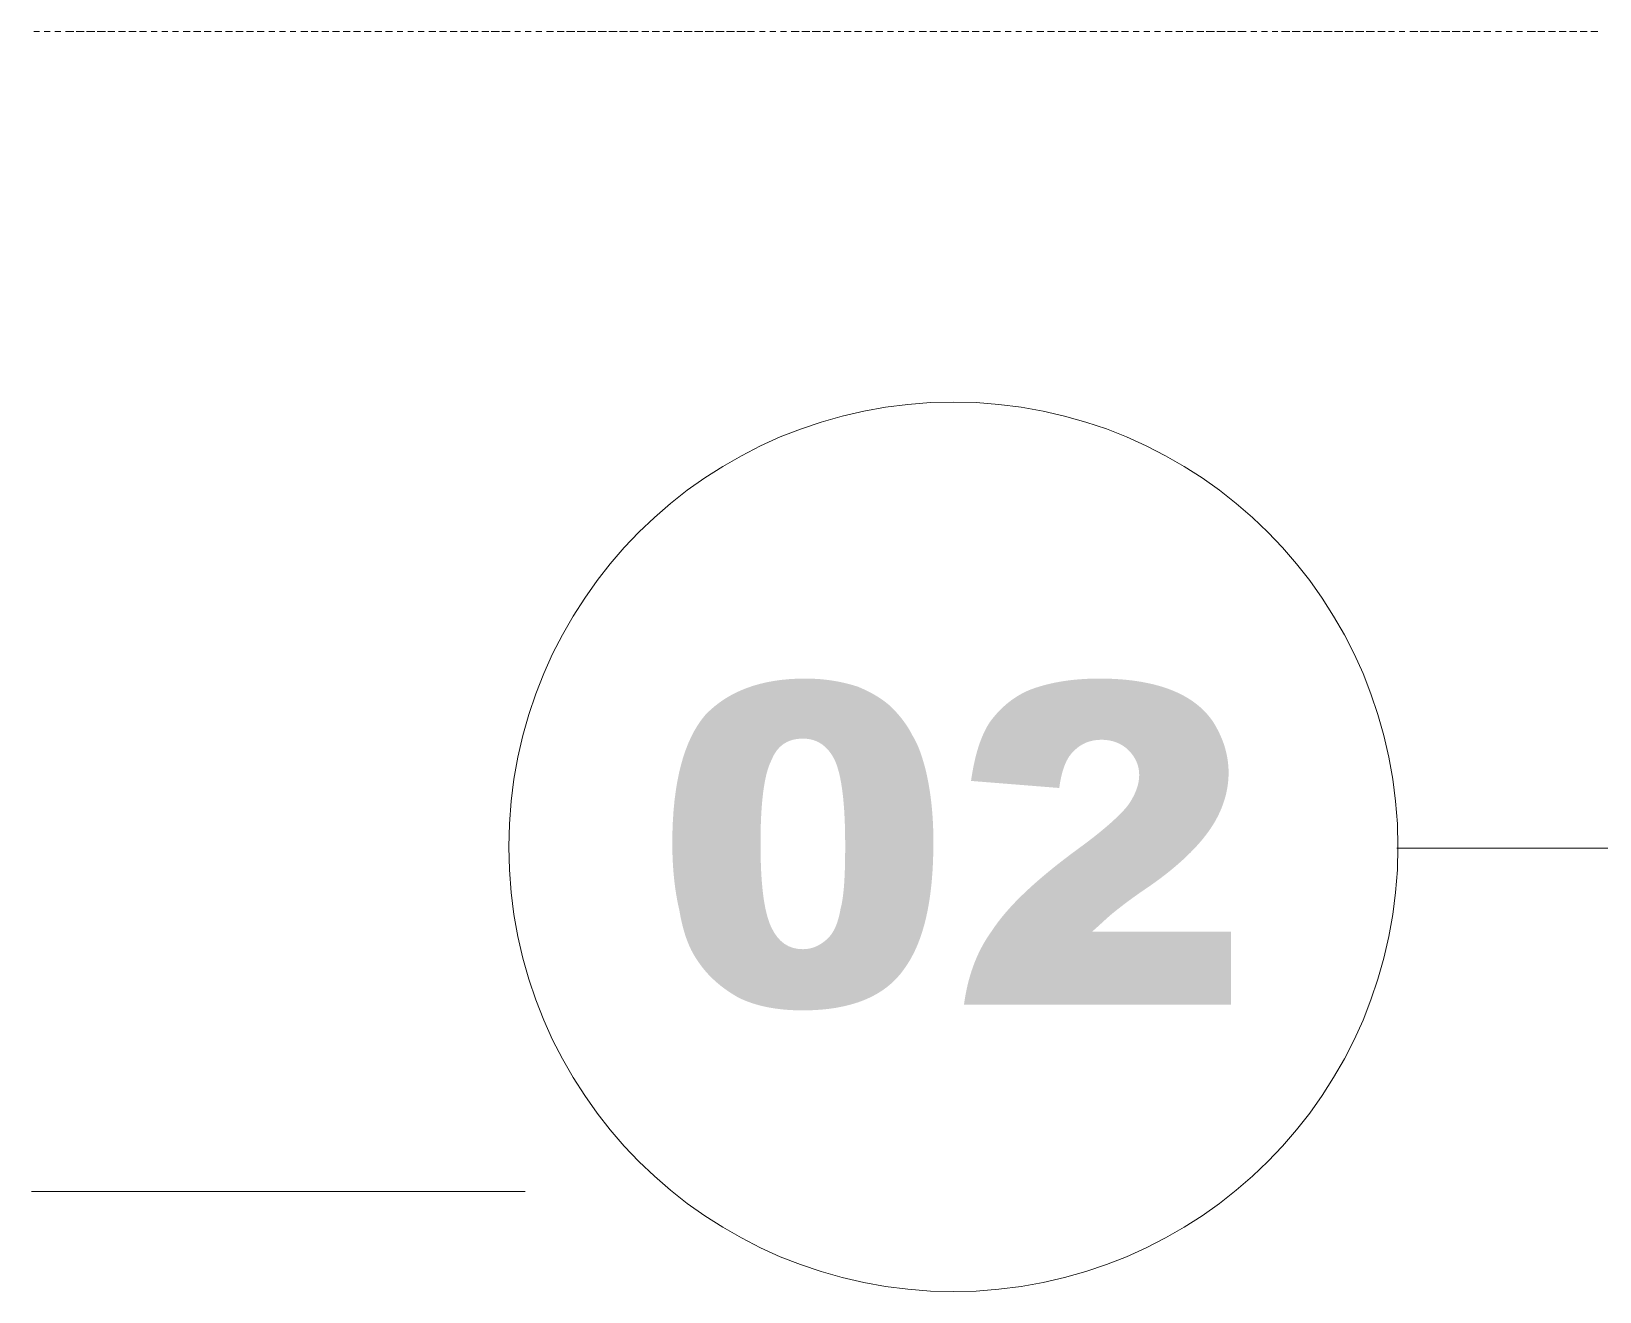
# Model space of a CAD drawing. Header units: millimetres. Extents: x 2928 to 3112, y 1220 to 1280.
# Drawn here: x 3066.496 to 3068.702, y 1245.685 to 1247.457 of the extents above; entities that cross this region are included whole.
import ezdxf

# ---------------------------------------------------------------- set-up
doc = ezdxf.new("R2010")
doc.units = ezdxf.units.MM

msp = doc.modelspace()

# ---------------------------------------------------------------- hatches: boundary and pattern name
at = {"true_color": 0x000007}
h = msp.add_hatch(color=7, dxfattribs=at)
edge = h.paths.add_edge_path()
edge.add_spline(control_points=[(3067.39736, 1246.31541), (3067.39736, 1246.40141), (3067.4139, 1246.46096), (3067.44367, 1246.49569), (3067.44367, 1246.49569), (3067.4751, 1246.52877), (3067.52141, 1246.54697), (3067.58426, 1246.54697), (3067.58426, 1246.54697), (3067.61403, 1246.54697), (3067.63884, 1246.542), (3067.65869, 1246.53539), (3067.65869, 1246.53539), (3067.67854, 1246.52712), (3067.69508, 1246.51719), (3067.70666, 1246.50562), (3067.70666, 1246.50562), (3067.71824, 1246.49404), (3067.72816, 1246.48081), (3067.73478, 1246.46757), (3067.73478, 1246.46757), (3067.74305, 1246.45434), (3067.74801, 1246.43946), (3067.75297, 1246.42126), (3067.75297, 1246.42126), (3067.76124, 1246.38818), (3067.76455, 1246.35345), (3067.76455, 1246.31706), (3067.76455, 1246.31706), (3067.76455, 1246.23602), (3067.75132, 1246.17647), (3067.7232, 1246.13843), (3067.7232, 1246.13843), (3067.69673, 1246.10039), (3067.64877, 1246.08054), (3067.58095, 1246.08054), (3067.58095, 1246.08054), (3067.54291, 1246.08054), (3067.51314, 1246.08716), (3067.48999, 1246.09873), (3067.48999, 1246.09873), (3067.46683, 1246.11197), (3067.44698, 1246.12851), (3067.4321, 1246.15166), (3067.4321, 1246.15166), (3067.42052, 1246.1682), (3067.41225, 1246.19136), (3067.40729, 1246.22113), (3067.40729, 1246.22113), (3067.40067, 1246.24925), (3067.39736, 1246.28067), (3067.39736, 1246.31541)], knot_values=[0, 0, 0, 0, 0.0192308, 0.0192308, 0.0192308, 0.0192308, 0.0384615, 0.0384615, 0.0384615, 0.0384615, 0.0576923, 0.0576923, 0.0576923, 0.0576923, 0.0769231, 0.0769231, 0.0769231, 0.0769231, 0.0961538, 0.0961538, 0.0961538, 0.0961538, 0.1153846, 0.1153846, 0.1153846, 0.1153846, 0.1346154, 0.1346154, 0.1346154, 0.1346154, 0.1538462, 0.1538462, 0.1538462, 0.1538462, 0.1730769, 0.1730769, 0.1730769, 0.1730769, 0.1923077, 0.1923077, 0.1923077, 0.1923077, 0.2115385, 0.2115385, 0.2115385, 0.2115385, 0.2307692, 0.2307692, 0.2307692, 0.2307692, 1, 1, 1, 1], degree=3, periodic=0)
edge = h.paths.add_edge_path()
edge.add_spline(control_points=[(3067.52141, 1246.31541), (3067.52141, 1246.25752), (3067.52637, 1246.21948), (3067.5363, 1246.19797), (3067.5363, 1246.19797), (3067.54622, 1246.17647), (3067.56111, 1246.16655), (3067.58095, 1246.16655), (3067.58095, 1246.16655), (3067.59419, 1246.16655), (3067.60411, 1246.17151), (3067.61403, 1246.17978), (3067.61403, 1246.17978), (3067.62396, 1246.18805), (3067.63057, 1246.20294), (3067.63388, 1246.22278), (3067.63388, 1246.22278), (3067.63884, 1246.24098), (3067.6405, 1246.27075), (3067.6405, 1246.3121), (3067.6405, 1246.3121), (3067.6405, 1246.37164), (3067.63554, 1246.41134), (3067.62561, 1246.43284), (3067.62561, 1246.43284), (3067.61569, 1246.45269), (3067.6008, 1246.46261), (3067.58095, 1246.46261), (3067.58095, 1246.46261), (3067.55945, 1246.46261), (3067.54457, 1246.45269), (3067.5363, 1246.43119), (3067.5363, 1246.43119), (3067.52637, 1246.41134), (3067.52141, 1246.37164), (3067.52141, 1246.31541)], knot_values=[0, 0, 0, 0, 0.0277778, 0.0277778, 0.0277778, 0.0277778, 0.0555556, 0.0555556, 0.0555556, 0.0555556, 0.0833333, 0.0833333, 0.0833333, 0.0833333, 0.1111111, 0.1111111, 0.1111111, 0.1111111, 0.1388889, 0.1388889, 0.1388889, 0.1388889, 0.1666667, 0.1666667, 0.1666667, 0.1666667, 0.1944444, 0.1944444, 0.1944444, 0.1944444, 0.2222222, 0.2222222, 0.2222222, 0.2222222, 1, 1, 1, 1], degree=3, periodic=0)
edge = h.paths.add_edge_path()
edge.add_line((3068.18301, 1246.08881), (3067.80755, 1246.08881))
edge.add_spline(control_points=[(3067.80755, 1246.08881), (3067.81251, 1246.1252), (3067.82409, 1246.16159), (3067.84725, 1246.19301), (3067.84725, 1246.19301), (3067.86875, 1246.22609), (3067.90844, 1246.26413), (3067.96964, 1246.30879), (3067.96964, 1246.30879), (3068.00603, 1246.33525), (3068.02919, 1246.35676), (3068.03911, 1246.36999), (3068.03911, 1246.36999), (3068.04903, 1246.38487), (3068.054, 1246.39811), (3068.054, 1246.41134), (3068.054, 1246.41134), (3068.054, 1246.42457), (3068.04903, 1246.43615), (3068.03911, 1246.44607), (3068.03911, 1246.44607), (3068.02919, 1246.456), (3068.01595, 1246.46096), (3068.00107, 1246.46096), (3068.00107, 1246.46096), (3067.98618, 1246.46096), (3067.97295, 1246.456), (3067.96303, 1246.44607), (3067.96303, 1246.44607), (3067.95145, 1246.43615), (3067.94483, 1246.41795), (3067.94152, 1246.39314)], knot_values=[0, 0, 0, 0, 0.03125, 0.03125, 0.03125, 0.03125, 0.0625, 0.0625, 0.0625, 0.0625, 0.09375, 0.09375, 0.09375, 0.09375, 0.125, 0.125, 0.125, 0.125, 0.15625, 0.15625, 0.15625, 0.15625, 0.1875, 0.1875, 0.1875, 0.1875, 0.21875, 0.21875, 0.21875, 0.21875, 1, 1, 1, 1], degree=3, periodic=0)
edge.add_line((3067.94152, 1246.39314), (3067.81747, 1246.40307))
edge.add_spline(control_points=[(3067.81747, 1246.40307), (3067.82244, 1246.4378), (3067.83071, 1246.46592), (3067.84394, 1246.48577), (3067.84394, 1246.48577), (3067.85717, 1246.50396), (3067.87536, 1246.5205), (3067.89852, 1246.53043), (3067.89852, 1246.53043), (3067.92333, 1246.54035), (3067.95641, 1246.54697), (3067.99776, 1246.54697), (3067.99776, 1246.54697), (3068.04242, 1246.54697), (3068.0755, 1246.54035), (3068.10031, 1246.53043), (3068.10031, 1246.53043), (3068.12512, 1246.5205), (3068.14496, 1246.50562), (3068.1582, 1246.48577), (3068.1582, 1246.48577), (3068.17143, 1246.46427), (3068.1797, 1246.44111), (3068.1797, 1246.41465), (3068.1797, 1246.41465), (3068.1797, 1246.38818), (3068.17143, 1246.36172), (3068.15489, 1246.33691), (3068.15489, 1246.33691), (3068.13835, 1246.3121), (3068.11023, 1246.28398), (3068.06723, 1246.25421), (3068.06723, 1246.25421), (3068.04242, 1246.23767), (3068.02588, 1246.22444), (3068.01761, 1246.21782), (3068.01761, 1246.21782), (3068.00934, 1246.21121), (3067.99941, 1246.20128), (3067.98784, 1246.19136)], knot_values=[0, 0, 0, 0, 0.025, 0.025, 0.025, 0.025, 0.05, 0.05, 0.05, 0.05, 0.075, 0.075, 0.075, 0.075, 0.1, 0.1, 0.1, 0.1, 0.125, 0.125, 0.125, 0.125, 0.15, 0.15, 0.15, 0.15, 0.175, 0.175, 0.175, 0.175, 0.2, 0.2, 0.2, 0.2, 0.225, 0.225, 0.225, 0.225, 1, 1, 1, 1], degree=3, periodic=0)
edge.add_line((3067.98784, 1246.19136), (3068.18301, 1246.19136))
edge.add_line((3068.18301, 1246.19136), (3068.18301, 1246.08881))

# ---------------------------------------------------------------- linework, layer by layer
at = {"color": 252, "linetype": 'Continuous', "lineweight": 13, "true_color": 0x989898}
for points in [[(3066.49925, 1247.45666), (3066.50752, 1247.45666), (3066.50752, 1247.45666)], [(3066.51413, 1247.45666), (3066.5224, 1247.45666), (3066.5224, 1247.45666)], [(3066.52902, 1247.45666), (3066.53729, 1247.45666), (3066.53729, 1247.45666)], [(3066.5439, 1247.45666), (3066.55548, 1247.45666), (3066.55548, 1247.45666)], [(3066.55879, 1247.45666), (3066.57037, 1247.45666), (3066.57037, 1247.45666)], [(3066.57368, 1247.45666), (3066.58525, 1247.45666), (3066.58525, 1247.45666)], [(3066.58856, 1247.45666), (3066.60014, 1247.45666), (3066.60014, 1247.45666)], [(3066.60345, 1247.45666), (3066.61337, 1247.45666), (3066.61337, 1247.45666)], [(3066.61833, 1247.45666), (3066.62826, 1247.45666), (3066.62826, 1247.45666)], [(3066.63322, 1247.45666), (3066.64314, 1247.45666), (3066.64314, 1247.45666)], [(3066.64811, 1247.45666), (3066.65803, 1247.45666), (3066.65803, 1247.45666)], [(3066.66465, 1247.45666), (3066.67292, 1247.45666), (3066.67292, 1247.45666)], [(3066.67953, 1247.45666), (3066.6878, 1247.45666), (3066.6878, 1247.45666)], [(3066.69442, 1247.45666), (3066.70269, 1247.45666), (3066.70269, 1247.45666)], [(3066.7093, 1247.45666), (3066.71923, 1247.45666), (3066.71923, 1247.45666)], [(3066.72419, 1247.45666), (3066.73411, 1247.45666), (3066.73411, 1247.45666)], [(3066.73907, 1247.45666), (3066.749, 1247.45666), (3066.749, 1247.45666)], [(3066.75396, 1247.45666), (3066.76388, 1247.45666), (3066.76388, 1247.45666)], [(3066.76885, 1247.45666), (3066.77877, 1247.45666), (3066.77877, 1247.45666)], [(3066.78373, 1247.45666), (3066.79366, 1247.45666), (3066.79366, 1247.45666)], [(3066.79862, 1247.45666), (3066.80854, 1247.45666), (3066.80854, 1247.45666)], [(3066.8135, 1247.45666), (3066.82343, 1247.45666), (3066.82343, 1247.45666)], [(3066.83004, 1247.45666), (3066.83831, 1247.45666), (3066.83831, 1247.45666)], [(3066.84493, 1247.45666), (3066.8532, 1247.45666), (3066.8532, 1247.45666)], [(3066.85982, 1247.45666), (3066.86809, 1247.45666), (3066.86809, 1247.45666)], [(3066.8747, 1247.45666), (3066.88463, 1247.45666), (3066.88463, 1247.45666)], [(3066.88959, 1247.45666), (3066.89951, 1247.45666), (3066.89951, 1247.45666)], [(3066.90447, 1247.45666), (3066.9144, 1247.45666), (3066.9144, 1247.45666)], [(3066.91936, 1247.45666), (3066.92928, 1247.45666), (3066.92928, 1247.45666)], [(3066.93425, 1247.45666), (3066.94417, 1247.45666), (3066.94417, 1247.45666)], [(3066.94913, 1247.45666), (3066.95905, 1247.45666), (3066.95905, 1247.45666)], [(3066.96402, 1247.45666), (3066.97394, 1247.45666), (3066.97394, 1247.45666)], [(3066.9789, 1247.45666), (3066.98883, 1247.45666), (3066.98883, 1247.45666)], [(3066.99379, 1247.45666), (3067.00371, 1247.45666), (3067.00371, 1247.45666)], [(3067.01033, 1247.45666), (3067.0186, 1247.45666), (3067.0186, 1247.45666)], [(3067.02521, 1247.45666), (3067.03348, 1247.45666), (3067.03348, 1247.45666)], [(3067.0401, 1247.45666), (3067.04837, 1247.45666), (3067.04837, 1247.45666)], [(3067.05499, 1247.45666), (3067.06491, 1247.45666), (3067.06491, 1247.45666)], [(3067.06987, 1247.45666), (3067.0798, 1247.45666), (3067.0798, 1247.45666)], [(3067.08476, 1247.45666), (3067.09468, 1247.45666), (3067.09468, 1247.45666)], [(3067.09964, 1247.45666), (3067.10957, 1247.45666), (3067.10957, 1247.45666)], [(3067.11453, 1247.45666), (3067.12445, 1247.45666), (3067.12445, 1247.45666)], [(3067.12942, 1247.45666), (3067.13934, 1247.45666), (3067.13934, 1247.45666)], [(3067.14265, 1247.45666), (3067.15423, 1247.45666), (3067.15423, 1247.45666)], [(3067.15753, 1247.45666), (3067.16911, 1247.45666), (3067.16911, 1247.45666)], [(3067.17573, 1247.45666), (3067.184, 1247.45666), (3067.184, 1247.45666)], [(3067.19061, 1247.45666), (3067.19888, 1247.45666), (3067.19888, 1247.45666)], [(3067.2055, 1247.45666), (3067.21377, 1247.45666), (3067.21377, 1247.45666)], [(3067.22039, 1247.45666), (3067.23031, 1247.45666), (3067.23031, 1247.45666)], [(3067.23527, 1247.45666), (3067.24519, 1247.45666), (3067.24519, 1247.45666)], [(3067.2485, 1247.45666), (3067.26008, 1247.45666), (3067.26008, 1247.45666)], [(3067.26339, 1247.45666), (3067.27497, 1247.45666), (3067.27497, 1247.45666)], [(3067.27827, 1247.45666), (3067.28985, 1247.45666), (3067.28985, 1247.45666)], [(3067.29316, 1247.45666), (3067.30474, 1247.45666), (3067.30474, 1247.45666)], [(3067.30805, 1247.45666), (3067.31962, 1247.45666), (3067.31962, 1247.45666)], [(3067.32293, 1247.45666), (3067.33451, 1247.45666), (3067.33451, 1247.45666)], [(3067.33782, 1247.45666), (3067.3494, 1247.45666), (3067.3494, 1247.45666)], [(3067.35436, 1247.45666), (3067.36428, 1247.45666), (3067.36428, 1247.45666)], [(3067.36924, 1247.45666), (3067.37917, 1247.45666), (3067.37917, 1247.45666)], [(3067.38413, 1247.45666), (3067.39405, 1247.45666), (3067.39405, 1247.45666)], [(3067.39902, 1247.45666), (3067.41059, 1247.45666), (3067.41059, 1247.45666)], [(3067.4139, 1247.45666), (3067.42548, 1247.45666), (3067.42548, 1247.45666)], [(3067.42879, 1247.45666), (3067.44037, 1247.45666), (3067.44037, 1247.45666)], [(3067.44367, 1247.45666), (3067.45525, 1247.45666), (3067.45525, 1247.45666)], [(3067.45856, 1247.45666), (3067.47014, 1247.45666), (3067.47014, 1247.45666)], [(3067.47345, 1247.45666), (3067.48502, 1247.45666), (3067.48502, 1247.45666)], [(3067.48833, 1247.45666), (3067.49991, 1247.45666), (3067.49991, 1247.45666)], [(3067.50322, 1247.45666), (3067.51314, 1247.45666), (3067.51314, 1247.45666)], [(3067.51976, 1247.45666), (3067.52803, 1247.45666), (3067.52803, 1247.45666)], [(3067.53464, 1247.45666), (3067.54291, 1247.45666), (3067.54291, 1247.45666)], [(3067.54953, 1247.45666), (3067.5578, 1247.45666), (3067.5578, 1247.45666)], [(3067.56441, 1247.45666), (3067.57599, 1247.45666), (3067.57599, 1247.45666)], [(3067.5793, 1247.45666), (3067.59088, 1247.45666), (3067.59088, 1247.45666)], [(3067.59419, 1247.45666), (3067.60576, 1247.45666), (3067.60576, 1247.45666)], [(3067.60907, 1247.45666), (3067.619, 1247.45666), (3067.619, 1247.45666)], [(3067.62396, 1247.45666), (3067.63388, 1247.45666), (3067.63388, 1247.45666)], [(3067.63884, 1247.45666), (3067.64877, 1247.45666), (3067.64877, 1247.45666)], [(3067.65373, 1247.45666), (3067.66365, 1247.45666), (3067.66365, 1247.45666)], [(3067.66862, 1247.45666), (3067.67854, 1247.45666), (3067.67854, 1247.45666)], [(3067.6835, 1247.45666), (3067.69343, 1247.45666), (3067.69343, 1247.45666)], [(3067.70004, 1247.45666), (3067.70831, 1247.45666), (3067.70831, 1247.45666)], [(3067.71493, 1247.45666), (3067.7232, 1247.45666), (3067.7232, 1247.45666)], [(3067.72981, 1247.45666), (3067.73808, 1247.45666), (3067.73808, 1247.45666)], [(3067.7447, 1247.45666), (3067.75462, 1247.45666), (3067.75462, 1247.45666)], [(3067.75959, 1247.45666), (3067.76951, 1247.45666), (3067.76951, 1247.45666)], [(3067.77447, 1247.45666), (3067.7844, 1247.45666), (3067.7844, 1247.45666)], [(3067.78936, 1247.45666), (3067.79928, 1247.45666), (3067.79928, 1247.45666)], [(3067.80424, 1247.45666), (3067.81417, 1247.45666), (3067.81417, 1247.45666)], [(3067.81913, 1247.45666), (3067.82905, 1247.45666), (3067.82905, 1247.45666)], [(3067.83401, 1247.45666), (3067.84394, 1247.45666), (3067.84394, 1247.45666)], [(3067.8489, 1247.45666), (3067.85882, 1247.45666), (3067.85882, 1247.45666)], [(3067.86544, 1247.45666), (3067.87371, 1247.45666), (3067.87371, 1247.45666)], [(3067.88033, 1247.45666), (3067.8886, 1247.45666), (3067.8886, 1247.45666)], [(3067.89521, 1247.45666), (3067.90348, 1247.45666), (3067.90348, 1247.45666)], [(3067.9101, 1247.45666), (3067.92002, 1247.45666), (3067.92002, 1247.45666)], [(3067.92498, 1247.45666), (3067.93491, 1247.45666), (3067.93491, 1247.45666)], [(3067.93987, 1247.45666), (3067.94979, 1247.45666), (3067.94979, 1247.45666)], [(3067.95476, 1247.45666), (3067.96468, 1247.45666), (3067.96468, 1247.45666)], [(3067.96964, 1247.45666), (3067.97957, 1247.45666), (3067.97957, 1247.45666)], [(3067.98453, 1247.45666), (3067.99445, 1247.45666), (3067.99445, 1247.45666)], [(3067.99941, 1247.45666), (3068.00934, 1247.45666), (3068.00934, 1247.45666)], [(3068.0143, 1247.45666), (3068.02422, 1247.45666), (3068.02422, 1247.45666)], [(3068.02919, 1247.45666), (3068.03911, 1247.45666), (3068.03911, 1247.45666)], [(3068.04573, 1247.45666), (3068.054, 1247.45666), (3068.054, 1247.45666)], [(3068.06061, 1247.45666), (3068.06888, 1247.45666), (3068.06888, 1247.45666)], [(3068.0755, 1247.45666), (3068.08377, 1247.45666), (3068.08377, 1247.45666)], [(3068.09038, 1247.45666), (3068.10031, 1247.45666), (3068.10031, 1247.45666)], [(3068.10527, 1247.45666), (3068.11519, 1247.45666), (3068.11519, 1247.45666)], [(3068.12015, 1247.45666), (3068.13008, 1247.45666), (3068.13008, 1247.45666)], [(3068.13504, 1247.45666), (3068.14496, 1247.45666), (3068.14496, 1247.45666)], [(3068.14827, 1247.45666), (3068.15985, 1247.45666), (3068.15985, 1247.45666)], [(3068.16316, 1247.45666), (3068.17474, 1247.45666), (3068.17474, 1247.45666)], [(3068.17804, 1247.45666), (3068.18962, 1247.45666), (3068.18962, 1247.45666)], [(3068.19293, 1247.45666), (3068.20451, 1247.45666), (3068.20451, 1247.45666)], [(3068.21112, 1247.45666), (3068.21939, 1247.45666), (3068.21939, 1247.45666)], [(3068.22601, 1247.45666), (3068.23428, 1247.45666), (3068.23428, 1247.45666)], [(3068.2409, 1247.45666), (3068.24917, 1247.45666), (3068.24917, 1247.45666)], [(3068.25413, 1247.45666), (3068.26571, 1247.45666), (3068.26571, 1247.45666)], [(3068.26901, 1247.45666), (3068.28059, 1247.45666), (3068.28059, 1247.45666)], [(3068.2839, 1247.45666), (3068.29548, 1247.45666), (3068.29548, 1247.45666)], [(3068.29879, 1247.45666), (3068.31036, 1247.45666), (3068.31036, 1247.45666)], [(3068.31367, 1247.45666), (3068.32525, 1247.45666), (3068.32525, 1247.45666)], [(3068.32856, 1247.45666), (3068.34014, 1247.45666), (3068.34014, 1247.45666)], [(3068.34344, 1247.45666), (3068.35502, 1247.45666), (3068.35502, 1247.45666)], [(3068.35833, 1247.45666), (3068.36991, 1247.45666), (3068.36991, 1247.45666)], [(3068.37322, 1247.45666), (3068.38479, 1247.45666), (3068.38479, 1247.45666)], [(3068.38975, 1247.45666), (3068.39968, 1247.45666), (3068.39968, 1247.45666)], [(3068.40464, 1247.45666), (3068.41291, 1247.45666), (3068.41291, 1247.45666)], [(3068.41953, 1247.45666), (3068.4278, 1247.45666), (3068.4278, 1247.45666)], [(3068.43441, 1247.45666), (3068.44599, 1247.45666), (3068.44599, 1247.45666)], [(3068.4493, 1247.45666), (3068.46088, 1247.45666), (3068.46088, 1247.45666)], [(3068.46418, 1247.45666), (3068.47576, 1247.45666), (3068.47576, 1247.45666)], [(3068.47907, 1247.45666), (3068.49065, 1247.45666), (3068.49065, 1247.45666)], [(3068.49396, 1247.45666), (3068.50553, 1247.45666), (3068.50553, 1247.45666)], [(3068.50884, 1247.45666), (3068.51877, 1247.45666), (3068.51877, 1247.45666)], [(3068.52373, 1247.45666), (3068.53365, 1247.45666), (3068.53365, 1247.45666)], [(3068.53861, 1247.45666), (3068.54854, 1247.45666), (3068.54854, 1247.45666)], [(3068.55515, 1247.45666), (3068.56342, 1247.45666), (3068.56342, 1247.45666)], [(3068.57004, 1247.45666), (3068.57831, 1247.45666), (3068.57831, 1247.45666)], [(3068.58493, 1247.45666), (3068.5932, 1247.45666), (3068.5932, 1247.45666)], [(3068.59981, 1247.45666), (3068.61139, 1247.45666), (3068.61139, 1247.45666)], [(3068.6147, 1247.45666), (3068.62462, 1247.45666), (3068.62462, 1247.45666)], [(3068.62958, 1247.45666), (3068.63951, 1247.45666), (3068.63951, 1247.45666)], [(3068.64447, 1247.45666), (3068.65439, 1247.45666), (3068.65439, 1247.45666)], [(3068.65936, 1247.45666), (3068.66928, 1247.45666), (3068.66928, 1247.45666)], [(3068.67424, 1247.45666), (3068.68416, 1247.45666), (3068.68416, 1247.45666)], [(3068.68913, 1247.45666), (3068.69905, 1247.45666), (3068.69905, 1247.45666)]]:
    msp.add_lwpolyline(points, dxfattribs=at)
at = {"color": 7, "linetype": 'Continuous', "lineweight": 20, "true_color": 0x000007}
for points in [[(3068.41622, 1246.30879), (3075.97329, 1246.30879), (3075.97329, 1246.30879)], [(3066.49594, 1245.82583), (3067.19061, 1245.82583), (3067.19061, 1245.82583)]]:
    msp.add_lwpolyline(points, dxfattribs=at)
msp.add_open_spline([(3068.41787, 1246.31044), (3068.41787, 1246.65613), (3068.13835, 1246.93565), (3067.79267, 1246.93565), (3067.79267, 1246.93565), (3067.44698, 1246.93565), (3067.16746, 1246.65613), (3067.16746, 1246.31044), (3067.16746, 1246.31044), (3067.16746, 1245.96476), (3067.44698, 1245.68524), (3067.79267, 1245.68524), (3067.79267, 1245.68524), (3068.13835, 1245.68524), (3068.41787, 1245.96476), (3068.41787, 1246.31044)], degree=3, knots=[0, 0, 0, 0, 0.0625, 0.0625, 0.0625, 0.062501, 0.125, 0.125, 0.125, 0.125001, 0.1875, 0.1875, 0.1875, 0.187501, 1, 1, 1, 1], dxfattribs=at)

doc.saveas('drawing.dxf')
